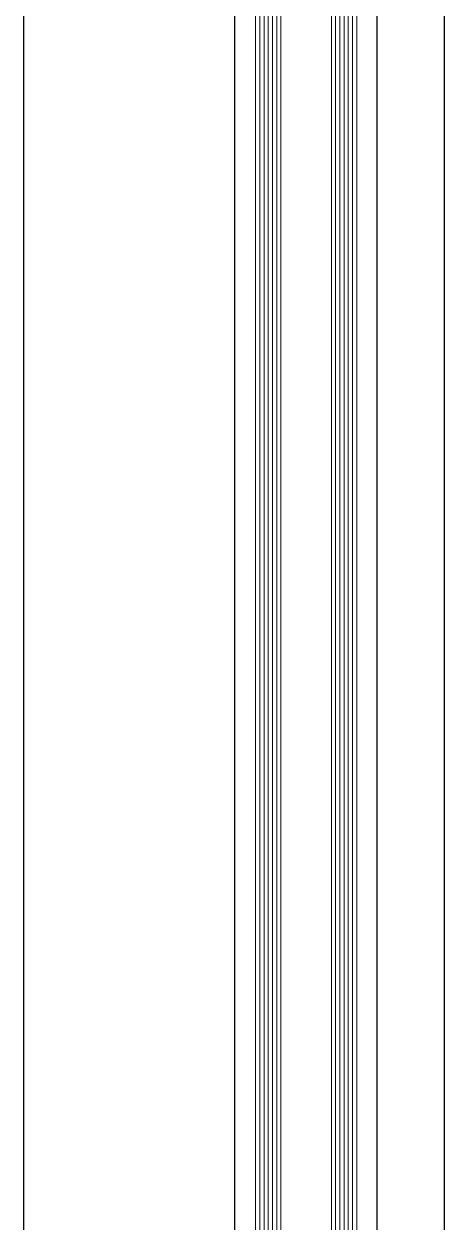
# Model space of a CAD drawing. Header units: millimetres. Extents: x 809 to 8159, y 33 to 4533.
# Drawn here: x 3996.86 to 4006.83, y 1824.52 to 1852.95 of the extents above; entities that cross this region are included whole.
import ezdxf

# ---------------------------------------------------------------- set-up
doc = ezdxf.new("R2010")
doc.units = ezdxf.units.MM
doc.layers.add('5', color=11, linetype='Continuous')
doc.layers.add('GORUNUS-TARAMA', color=11, linetype='Continuous')
doc.layers.add('cam', color=5, linetype='Continuous', lineweight=0)

# ---------------------------------------------------------------- blocks, each defined once
blk = doc.blocks.new('ajsdfxcvzx')
at = {"layer": '5'}
for p, q in [((35952.811, -6774.709), (35952.811, -6682.927)), ((35957.811, -6682.927), (35957.811, -6774.709)), ((35961.191, -6682.927), (35961.191, -6790.634)), ((35962.784, -6682.927), (35962.784, -6790.679))]:
    blk.add_line(p, q, dxfattribs=at)
at = {"layer": 'cam'}
for p, q in [((35958.311, -6774.709), (35958.311, -6681.427)), ((35958.411, -6774.709), (35958.411, -6681.427)), ((35958.611, -6774.709), (35958.611, -6681.427)), ((35958.711, -6774.709), (35958.711, -6681.427)), ((35958.811, -6774.709), (35958.811, -6681.427)), ((35958.911, -6774.709), (35958.911, -6681.427)), ((35960.111, -6774.709), (35960.111, -6681.427)), ((35960.211, -6774.709), (35960.211, -6681.427)), ((35960.311, -6774.709), (35960.311, -6681.427)), ((35960.411, -6774.709), (35960.411, -6681.427)), ((35960.611, -6774.709), (35960.611, -6681.427)), ((35960.711, -6774.709), (35960.711, -6681.427)), ((35958.511, -6774.709), (35958.511, -6683.58)), ((35960.511, -6774.709), (35960.511, -6683.571))]:
    blk.add_line(p, q, dxfattribs=at)

msp = doc.modelspace()

# ---------------------------------------------------------------- block references
at = {"layer": 'GORUNUS-TARAMA'}
msp.add_blockref('ajsdfxcvzx', (-31955.956, 8591.274), dxfattribs=at)

doc.saveas('drawing.dxf')
